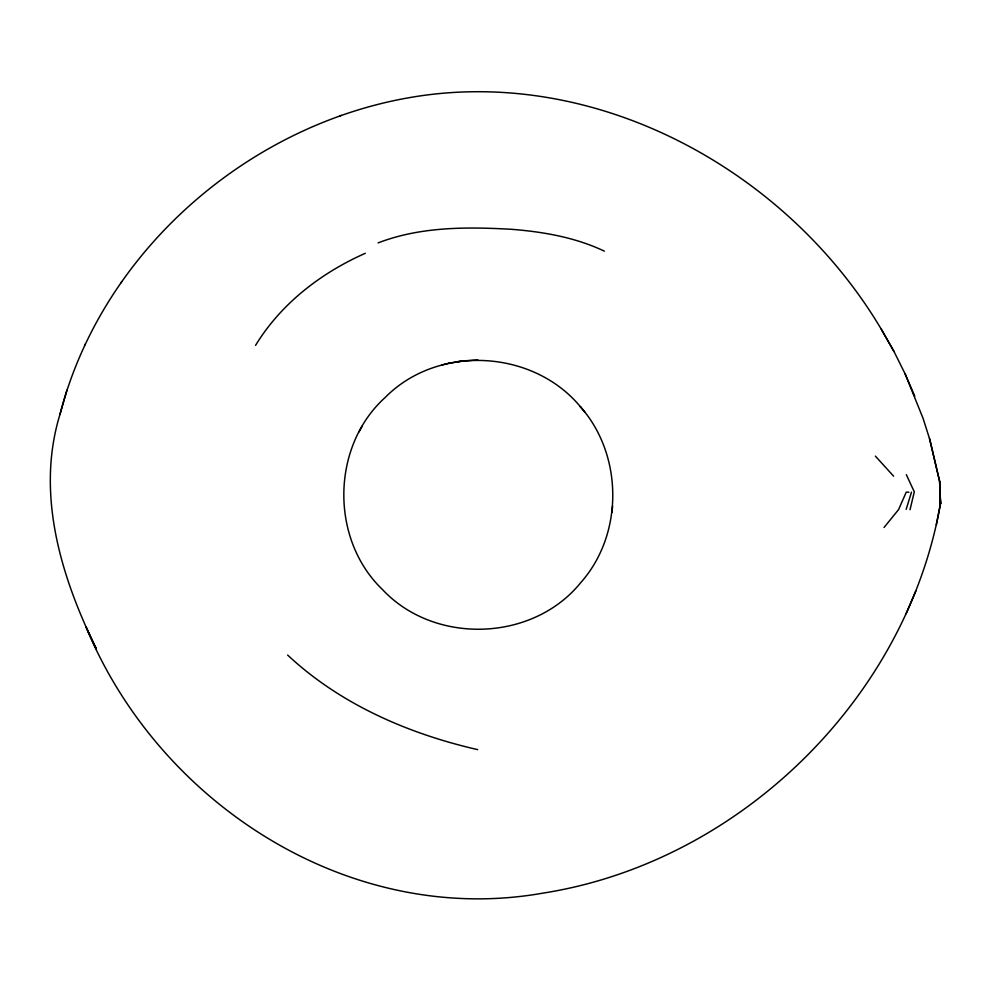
<?xml version="1.0" encoding="UTF-8"?>
<svg xmlns="http://www.w3.org/2000/svg" width="990" height="990" viewBox="0 0 990 990"><rect width="100%" height="100%" fill="white"/><g stroke="black" fill="none" stroke-linecap="round" stroke-linejoin="round"><path stroke-width="1.49" d="M929.449 438.421L939.819 482.229L940.438 503.91L939.819 482.229L929.932 439.944L923.039 418.287L905.132 373.898L893.982 351.475L881.348 329.336C790.886 176.888 611.845 73.965 432.853 94.26C260.358 113.999 103.777 244.876 60.118 413.882L59.969 414.439C35.566 493.886 61.095 577.046 96.327 648.908L85.883 626.608C158.796 803.942 350.039 927.444 543.139 893.104C738.837 862.352 906.246 699.274 940.438 503.91L940.03 491.473M580.647 407.026C533.239 349.346 437.704 344.087 385.122 397.535C331.044 446.416 329.955 539.327 382.598 589.669C434.573 645.034 532.62 641.879 580.548 582.85C623.824 534.414 623.292 454.942 580.227 406.531L585.028 412.459M611.931 512.535L612.612 506.026M936.33 524.824L940.488 503.489L939.819 482.229M910.02 509.739L914.302 491.844L906.32 474.643M59.969 414.439L66.912 390.11M906.172 509.355L911.493 492.141M906.06 613.775L915.886 590.882M84.633 345.176L85.066 344.248M362.365 425.96L358.986 431.912M120.941 282.843L121.782 281.556M255.544 345.374C281.024 303.621 320.97 272.931 365.285 253.304M884.045 527.472L898.611 509.553L906.246 492.117L908.907 492.265M339.892 115.88L341.364 115.397M441.788 365.038L449.126 363.206M378.081 242.909C420.428 226.574 466.5 226.821 511.137 229.272C543.064 231.771 575.202 237.315 604.346 251.138M456.081 361.894L463.568 360.818L448.891 363.281M463.308 360.88L477.873 359.989M477.687 749.628C408.251 733.738 340.09 704.187 287.62 655.046M875.395 456.13L893.586 476.153M881.348 329.336L893.982 351.475M905.132 373.898L914.797 396.248M939.857 487.117L939.621 481.326L939.857 487.229M940.03 491.671L940.488 503.489M940.314 504.257L939.943 482.984L939.943 483.652"/></g></svg>
